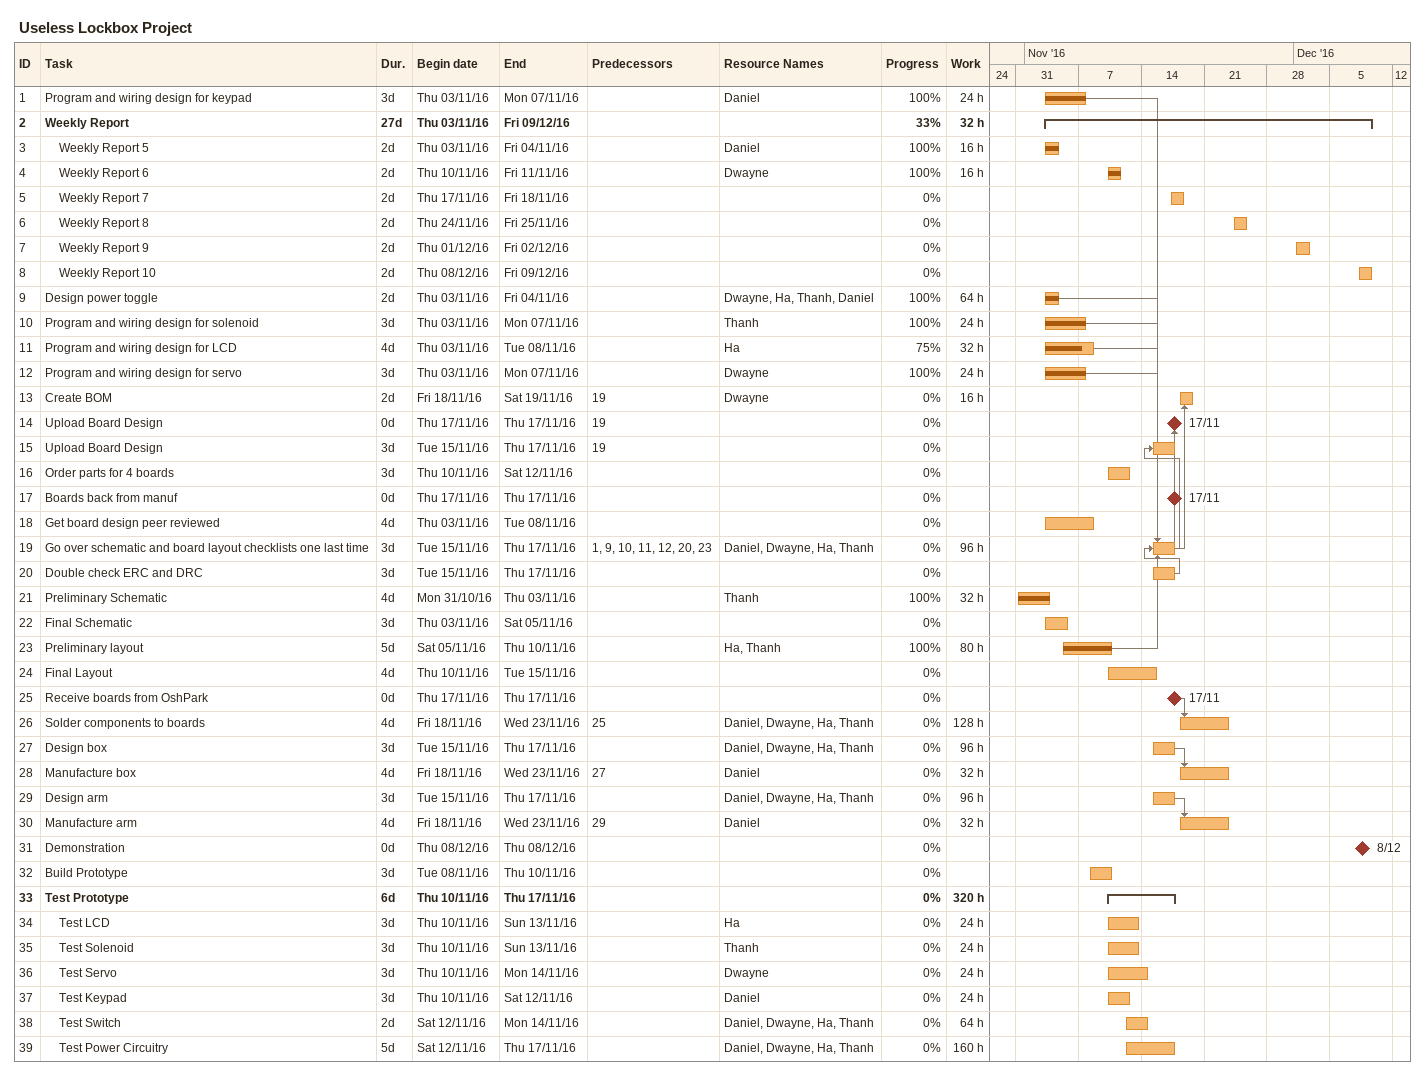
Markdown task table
Useless Lockbox Project

| ID | Level | Task | Duration | Start | Finish | Predecessors | Resources | % complete | Work (h) |
|---|---|---|---|---|---|---|---|---|---|
| 1 | 1 | Program and wiring design for keypad | 3d | 2016-11-03 | 2016-11-07 |  | Daniel | 100 | 24 |
| 2 | 1 | **Weekly Report** | 27d | 2016-11-03 | 2016-12-09 |  |  | 33 | 32 |
| 3 | 2 | Weekly Report 5 | 2d | 2016-11-03 | 2016-11-04 |  | Daniel | 100 | 16 |
| 4 | 2 | Weekly Report 6 | 2d | 2016-11-10 | 2016-11-11 |  | Dwayne | 100 | 16 |
| 5 | 2 | Weekly Report 7 | 2d | 2016-11-17 | 2016-11-18 |  |  | 0 |  |
| 6 | 2 | Weekly Report 8 | 2d | 2016-11-24 | 2016-11-25 |  |  | 0 |  |
| 7 | 2 | Weekly Report 9 | 2d | 2016-12-01 | 2016-12-02 |  |  | 0 |  |
| 8 | 2 | Weekly Report 10 | 2d | 2016-12-08 | 2016-12-09 |  |  | 0 |  |
| 9 | 1 | Design power toggle | 2d | 2016-11-03 | 2016-11-04 |  | Dwayne, Ha, Thanh, Daniel | 100 | 64 |
| 10 | 1 | Program and wiring design for solenoid | 3d | 2016-11-03 | 2016-11-07 |  | Thanh | 100 | 24 |
| 11 | 1 | Program and wiring design for LCD | 4d | 2016-11-03 | 2016-11-08 |  | Ha | 75 | 32 |
| 12 | 1 | Program and wiring design for servo | 3d | 2016-11-03 | 2016-11-07 |  | Dwayne | 100 | 24 |
| 13 | 1 | Create BOM | 2d | 2016-11-18 | 2016-11-19 | 19 | Dwayne | 0 | 16 |
| 14 | 1 | Upload Board Design | 0d | 2016-11-17 | 2016-11-17 | 19 |  | 0 |  |
| 15 | 1 | Upload Board Design | 3d | 2016-11-15 | 2016-11-17 | 19 |  | 0 |  |
| 16 | 1 | Order parts for 4 boards | 3d | 2016-11-10 | 2016-11-12 |  |  | 0 |  |
| 17 | 1 | Boards back from manuf | 0d | 2016-11-17 | 2016-11-17 |  |  | 0 |  |
| 18 | 1 | Get board design peer reviewed | 4d | 2016-11-03 | 2016-11-08 |  |  | 0 |  |
| 19 | 1 | Go over schematic and board layout checklists one last time | 3d | 2016-11-15 | 2016-11-17 | 1, 9, 10, 11, 12, 20, 23 | Daniel, Dwayne, Ha, Thanh | 0 | 96 |
| 20 | 1 | Double check ERC and DRC | 3d | 2016-11-15 | 2016-11-17 |  |  | 0 |  |
| 21 | 1 | Preliminary Schematic | 4d | 2016-10-31 | 2016-11-03 |  | Thanh | 100 | 32 |
| 22 | 1 | Final Schematic | 3d | 2016-11-03 | 2016-11-05 |  |  | 0 |  |
| 23 | 1 | Preliminary layout | 5d | 2016-11-05 | 2016-11-10 |  | Ha, Thanh | 100 | 80 |
| 24 | 1 | Final Layout | 4d | 2016-11-10 | 2016-11-15 |  |  | 0 |  |
| 25 | 1 | Receive boards from OshPark | 0d | 2016-11-17 | 2016-11-17 |  |  | 0 |  |
| 26 | 1 | Solder components to boards | 4d | 2016-11-18 | 2016-11-23 | 25 | Daniel, Dwayne, Ha, Thanh | 0 | 128 |
| 27 | 1 | Design box | 3d | 2016-11-15 | 2016-11-17 |  | Daniel, Dwayne, Ha, Thanh | 0 | 96 |
| 28 | 1 | Manufacture box | 4d | 2016-11-18 | 2016-11-23 | 27 | Daniel | 0 | 32 |
| 29 | 1 | Design arm | 3d | 2016-11-15 | 2016-11-17 |  | Daniel, Dwayne, Ha, Thanh | 0 | 96 |
| 30 | 1 | Manufacture arm | 4d | 2016-11-18 | 2016-11-23 | 29 | Daniel | 0 | 32 |
| 31 | 1 | Demonstration | 0d | 2016-12-08 | 2016-12-08 |  |  | 0 |  |
| 32 | 1 | Build Prototype | 3d | 2016-11-08 | 2016-11-10 |  |  | 0 |  |
| 33 | 1 | **Test Prototype** | 6d | 2016-11-10 | 2016-11-17 |  |  | 0 | 320 |
| 34 | 2 | Test LCD | 3d | 2016-11-10 | 2016-11-13 |  | Ha | 0 | 24 |
| 35 | 2 | Test Solenoid | 3d | 2016-11-10 | 2016-11-13 |  | Thanh | 0 | 24 |
| 36 | 2 | Test Servo | 3d | 2016-11-10 | 2016-11-14 |  | Dwayne | 0 | 24 |
| 37 | 2 | Test Keypad | 3d | 2016-11-10 | 2016-11-12 |  | Daniel | 0 | 24 |
| 38 | 2 | Test Switch | 2d | 2016-11-12 | 2016-11-14 |  | Daniel, Dwayne, Ha, Thanh | 0 | 64 |
| 39 | 2 | Test Power Circuitry | 5d | 2016-11-12 | 2016-11-17 |  | Daniel, Dwayne, Ha, Thanh | 0 | 160 |
